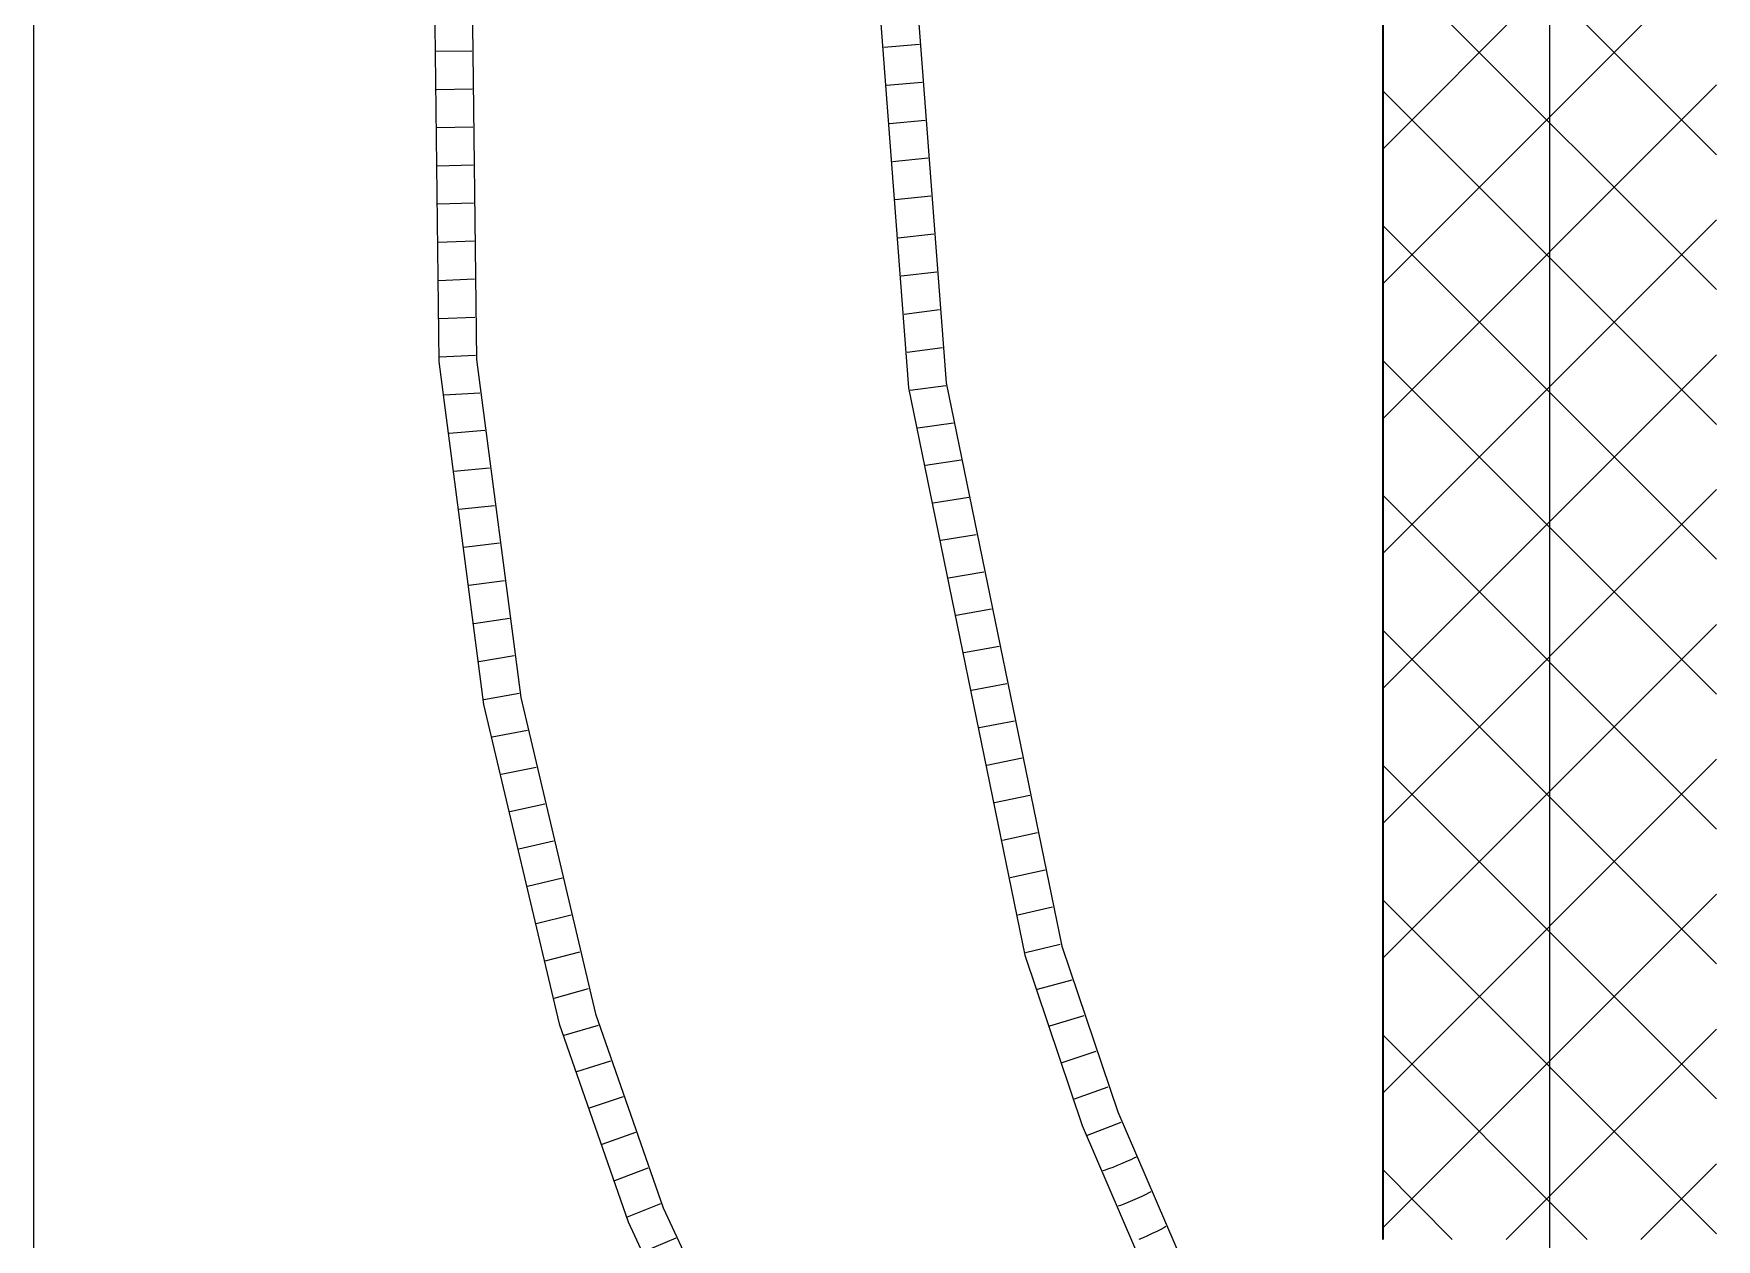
# Model space of a CAD drawing. Extents: x -882 to 613, y -179 to 707.
# Drawn here: x 288.09 to 323.39, y 327.69 to 352.98 of the extents above; entities that cross this region are included whole.
import ezdxf
from ezdxf.lldxf.tags import DXFTag

# ---------------------------------------------------------------- set-up
doc = ezdxf.new("R2010")
doc.units = 0
doc.layers.get('0').update_dxf_attribs({"lineweight": 13})
for name, color, linetype, lineweight in [('A-WALL-____-MCUT', 7, 'Continuous', 35), ('A-WALL-____-PATT', 7, 'Continuous', 35), ('S-GRID-____-OTLN', 7, 'Continuous', 5)]:
    doc.layers.add(name, color=color, linetype=linetype, lineweight=lineweight)
doc.layers.add('EL01_WAN_Röhre', color=7, linetype='Continuous', lineweight=13, true_color=0xff6666)
tags = doc.linetypes.add('_Rasterlinie_', pattern=[0.375, 0.2, -0.05, 0.075, -0.05]).pattern_tags.tags
tags[10:11] = [DXFTag(74, 4), DXFTag(75, 0), DXFTag(340, '0'), DXFTag(46, 1.0), DXFTag(50, 0.0), DXFTag(44, 0.0), DXFTag(45, 0.0)]
tags[8:9] = [DXFTag(74, 4), DXFTag(75, 0), DXFTag(340, '0'), DXFTag(46, 1.0), DXFTag(50, 0.0), DXFTag(44, 0.0), DXFTag(45, 0.0)]
tags[6:7] = [DXFTag(74, 4), DXFTag(75, 0), DXFTag(340, '0'), DXFTag(46, 1.0), DXFTag(50, 0.0), DXFTag(44, 0.0), DXFTag(45, 0.0)]
tags[4:5] = [DXFTag(74, 4), DXFTag(75, 0), DXFTag(340, '0'), DXFTag(46, 1.0), DXFTag(50, 0.0), DXFTag(44, 0.0), DXFTag(45, 0.0)]
tags = doc.linetypes.add('fein_strichliert', pattern=[4, 1, -2, 1]).pattern_tags.tags
tags[8:9] = [DXFTag(74, 4), DXFTag(75, 0), DXFTag(340, '0'), DXFTag(46, 0.0), DXFTag(50, 0.0), DXFTag(44, 0.0), DXFTag(45, 0.0)]
tags[6:7] = [DXFTag(74, 4), DXFTag(75, 0), DXFTag(340, '0'), DXFTag(46, 0.0), DXFTag(50, 0.0), DXFTag(44, 0.0), DXFTag(45, 0.0)]
tags[4:5] = [DXFTag(74, 4), DXFTag(75, 0), DXFTag(340, '0'), DXFTag(46, 0.0), DXFTag(50, 0.0), DXFTag(44, 0.0), DXFTag(45, 0.0)]

# ---------------------------------------------------------------- blocks, each defined once
blk = doc.blocks.new('Referenz-A0UJ2IESXE', base_point=(-902.382, -164.149))
at = {"layer": 'A-WALL-____-MCUT', "color": 0, "linetype": 'Continuous', "ltscale": 0.35}
blk.add_line((316.388, 431.392), (316.388, 327.692), dxfattribs=at)
at = {"layer": 'A-WALL-____-PATT', "color": 0, "linetype": 'Continuous', "lineweight": 9, "ltscale": 0.13}
for p, q in [((316.388, 350.558), (323.388, 357.558)), ((323.388, 350.438), (316.388, 357.438)), ((316.388, 347.73), (323.388, 354.73)), ((323.388, 347.609), (316.388, 354.609)), ((316.388, 344.901), (323.388, 351.901)), ((323.388, 344.781), (316.388, 351.781)), ((316.388, 342.073), (323.388, 349.073)), ((323.388, 341.953), (316.388, 348.953)), ((316.388, 339.244), (323.388, 346.244)), ((323.388, 339.124), (316.388, 346.124)), ((316.388, 336.416), (323.388, 343.416)), ((323.388, 336.296), (316.388, 343.296)), ((316.388, 333.588), (323.388, 340.588)), ((323.388, 333.467), (316.388, 340.467)), ((316.388, 330.759), (323.388, 337.759)), ((323.388, 330.639), (316.388, 337.639)), ((316.388, 327.931), (323.388, 334.931)), ((323.388, 327.81), (316.388, 334.81)), ((320.678, 327.692), (316.388, 331.982)), ((318.977, 327.692), (323.388, 332.102)), ((317.849, 327.692), (316.388, 329.154)), ((321.806, 327.692), (323.388, 329.274))]:
    blk.add_line(p, q, dxfattribs=at)
at = {"layer": 'S-GRID-____-OTLN', "color": 0, "linetype": '_Rasterlinie_', "ltscale": 0.13}
for p, q in [((319.888, 680.292), (319.888, 273.684)), ((288.088, -116.808), (288.088, 660.292))]:
    blk.add_line(p, q, dxfattribs=at)
blk = doc.blocks.new('Flexrohr-A0UJ2IHCXE', base_point=(305.432, 312.353))
at = {"color": 0, "linetype": 'ByBlock', "lineweight": -2, "ltscale": 0.13}
for p, q in [((305.432, 358.775), (306.443, 345.548)), ((306.231, 358.803), (307.234, 345.657)), ((305.92, 352.695), (306.669, 352.757)), ((305.981, 351.895), (306.73, 351.962)), ((306.042, 351.095), (306.791, 351.166)), ((306.103, 350.296), (306.851, 350.371)), ((306.164, 349.496), (306.912, 349.575)), ((306.225, 348.696), (306.973, 348.78)), ((306.287, 347.896), (307.033, 347.985)), ((306.348, 347.096), (307.094, 347.189)), ((306.409, 346.296), (307.155, 346.394)), ((306.477, 345.497), (307.222, 345.599)), ((307.234, 345.657), (309.657, 333.837)), ((306.443, 345.548), (308.879, 333.654)), ((306.638, 344.711), (307.382, 344.818)), ((306.799, 343.925), (307.543, 344.037)), ((306.96, 343.139), (307.703, 343.256)), ((307.121, 342.353), (307.863, 342.475)), ((307.282, 341.567), (308.023, 341.693)), ((307.443, 340.782), (308.183, 340.912)), ((307.604, 339.996), (308.343, 340.131)), ((307.765, 339.21), (308.504, 339.35)), ((307.926, 338.424), (308.664, 338.568)), ((308.087, 337.638), (308.824, 337.787)), ((308.248, 336.852), (308.984, 337.006)), ((308.409, 336.066), (309.144, 336.225)), ((308.57, 335.28), (309.304, 335.443)), ((308.731, 334.495), (309.464, 334.662)), ((308.879, 333.654), (310.085, 330.08)), ((308.892, 333.709), (309.624, 333.881)), ((309.657, 333.837), (310.832, 330.364)), ((309.144, 332.94), (309.871, 333.132)), ((309.403, 332.172), (310.124, 332.385)), ((309.662, 331.404), (310.377, 331.638)), ((309.921, 330.637), (310.629, 330.891)), ((310.085, 330.08), (311.502, 326.787)), ((310.198, 329.877), (310.899, 330.149)), ((310.832, 330.364), (312.221, 327.134)), ((311.102, 329.36), (311.017, 329.322)), ((311.169, 329.392), (311.102, 329.36)), ((311.214, 329.416), (311.169, 329.392)), ((310.567, 329.144), (310.519, 329.13)), ((310.637, 329.169), (310.567, 329.144)), ((310.724, 329.202), (310.637, 329.169)), ((310.821, 329.24), (310.724, 329.202)), ((310.921, 329.281), (310.821, 329.24)), ((311.017, 329.322), (310.921, 329.281)), ((311.483, 328.664), (311.417, 328.63)), ((311.527, 328.688), (311.483, 328.664)), ((310.886, 328.404), (310.838, 328.389)), ((310.956, 328.43), (310.886, 328.404)), ((311.042, 328.464), (310.956, 328.43)), ((311.138, 328.504), (311.042, 328.464)), ((311.238, 328.547), (311.138, 328.504)), ((311.333, 328.59), (311.238, 328.547)), ((311.417, 328.63), (311.333, 328.59)), ((311.84, 327.961), (311.797, 327.935)), ((311.36, 327.726), (311.274, 327.69)), ((311.455, 327.768), (311.36, 327.726)), ((311.554, 327.813), (311.455, 327.768)), ((311.648, 327.858), (311.554, 327.813)), ((311.731, 327.9), (311.648, 327.858)), ((311.797, 327.935), (311.731, 327.9))]:
    blk.add_line(p, q, dxfattribs=at)
blk = doc.blocks.new('Flexrohr-A0UJ2IN4XE', base_point=(296.403, 307.359))
at = {"color": 0, "linetype": 'ByBlock', "lineweight": -2, "ltscale": 0.13}
for p, q in [((296.403, 361.378), (296.585, 346.102)), ((297.194, 361.343), (297.375, 346.145)), ((296.527, 352.611), (297.279, 352.617)), ((296.536, 351.809), (297.288, 351.819)), ((296.546, 351.008), (297.298, 351.022)), ((296.555, 350.207), (297.307, 350.224)), ((296.565, 349.405), (297.317, 349.427)), ((296.575, 348.604), (297.326, 348.629)), ((296.584, 347.802), (297.336, 347.832)), ((296.594, 347.001), (297.345, 347.034)), ((296.585, 346.102), (297.526, 338.908)), ((296.603, 346.2), (297.355, 346.237)), ((297.375, 346.145), (298.305, 339.052)), ((296.696, 345.401), (297.447, 345.448)), ((296.801, 344.602), (297.55, 344.66)), ((296.905, 343.804), (297.654, 343.873)), ((297.009, 343.005), (297.757, 343.085)), ((297.114, 342.207), (297.86, 342.297)), ((297.218, 341.409), (297.964, 341.51)), ((297.323, 340.61), (298.067, 340.722)), ((297.428, 339.812), (298.17, 339.934)), ((297.526, 338.908), (299.111, 332.211)), ((297.533, 339.013), (298.273, 339.147)), ((298.305, 339.052), (299.874, 332.424)), ((297.707, 338.229), (298.446, 338.371)), ((297.893, 337.447), (298.629, 337.596)), ((298.078, 336.664), (298.813, 336.822)), ((298.263, 335.882), (298.996, 336.047)), ((298.448, 335.099), (299.18, 335.273)), ((298.633, 334.317), (299.363, 334.498)), ((298.818, 333.534), (299.546, 333.723)), ((299.004, 332.752), (299.729, 332.949)), ((299.111, 332.211), (300.561, 328.057)), ((299.214, 331.976), (299.937, 332.183)), ((299.874, 332.424), (301.297, 328.351)), ((299.48, 331.213), (300.199, 331.435)), ((299.746, 330.451), (300.46, 330.687)), ((300.012, 329.688), (300.721, 329.939)), ((300.279, 328.926), (300.982, 329.191)), ((300.545, 328.164), (301.243, 328.443)), ((301.297, 328.351), (303.045, 324.578)), ((300.561, 328.057), (302.342, 324.211)), ((300.874, 327.427), (301.567, 327.721))]:
    blk.add_line(p, q, dxfattribs=at)

msp = doc.modelspace()

# ---------------------------------------------------------------- block references
at = {"color": 9, "lineweight": 25, "ltscale": 0.25, "true_color": 0xc0c0c0}
msp.add_blockref('Referenz-A0UJ2IESXE', (-902.382, -164.149), dxfattribs=at)
at = {"layer": 'EL01_WAN_Röhre', "color": 24, "linetype": 'fein_strichliert', "ltscale": 0.13, "true_color": 0x993300}
for name, p in [('Flexrohr-A0UJ2IN4XE', (296.403, 307.359)), ('Flexrohr-A0UJ2IHCXE', (305.432, 312.353))]:
    msp.add_blockref(name, p, dxfattribs=at)

doc.saveas('drawing.dxf')
